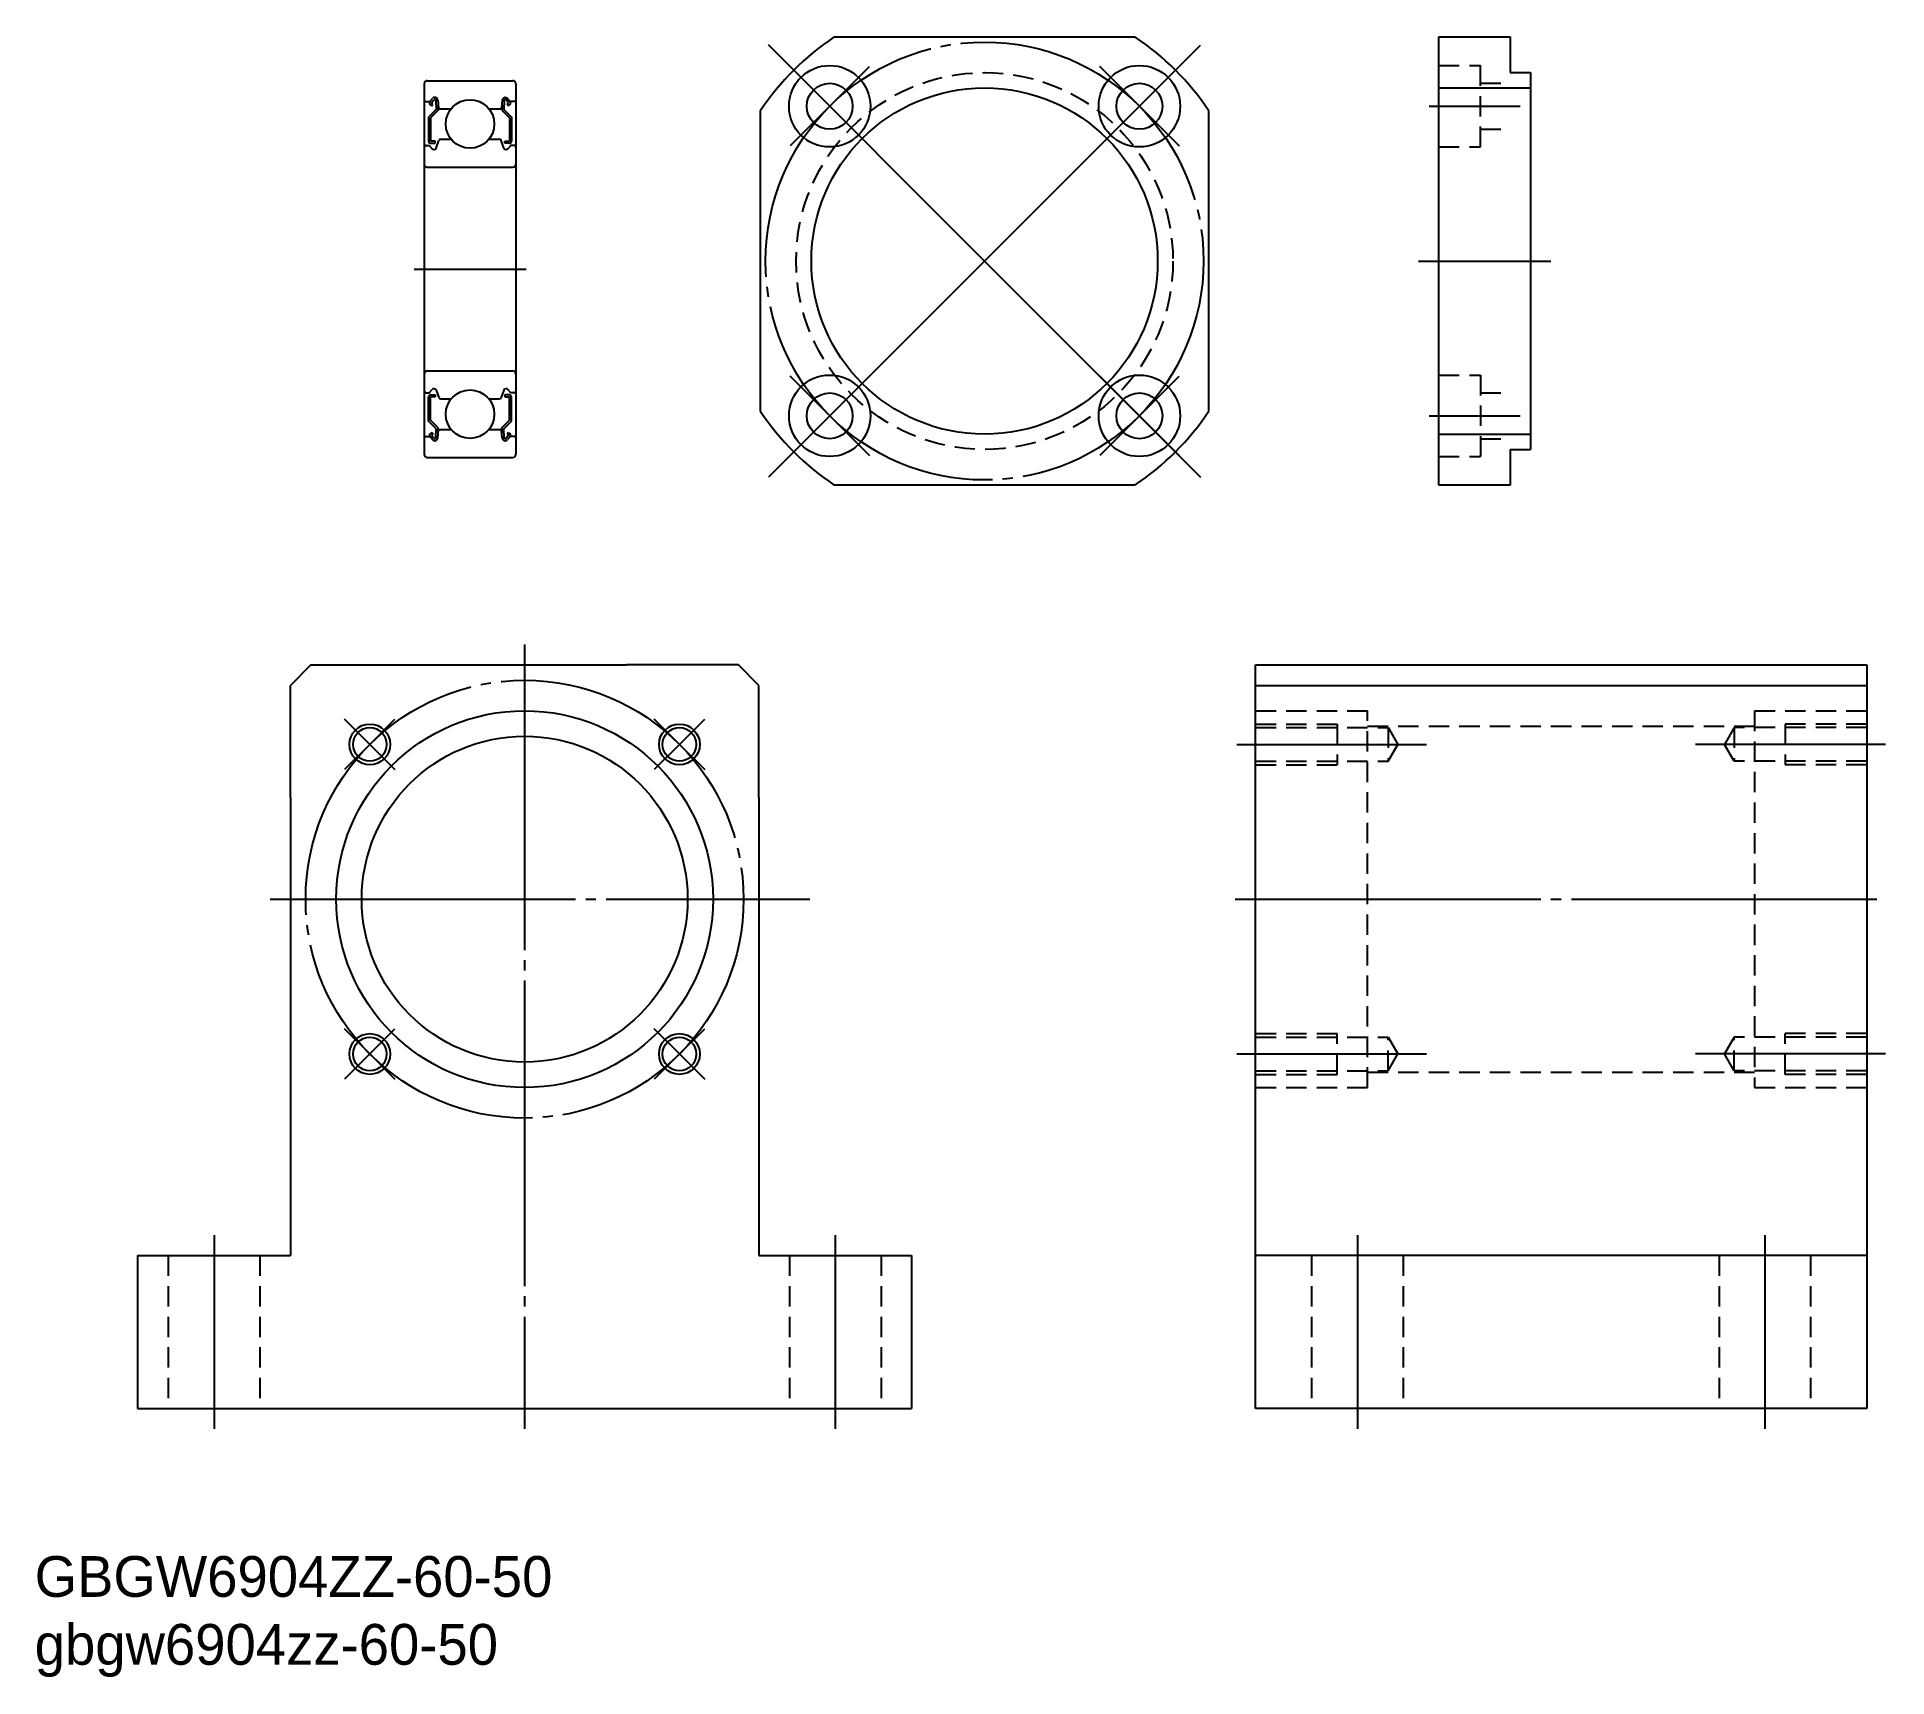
# Model space of a CAD drawing. Extents: x -132 to 50, y -56 to 105.
import ezdxf

# ---------------------------------------------------------------- set-up
doc = ezdxf.new("R2010")
doc.units = 0
doc.linetypes.add('CENTER', pattern=[33, 30, -1, 1, -1])
doc.linetypes.add('DASHED', pattern=[3, 2, -1])
doc.layers.get('0').update_dxf_attribs({"linetype": 'CONTINUOUS'})
doc.layers.add('CENTER', color=1, linetype='CENTER')

# ---------------------------------------------------------------- blocks, each defined once
blk = doc.blocks.new('*U2')
at = {"color": 7, "linetype": 'CONTINUOUS'}
for s, p in [('GBGW6904ZZ-60-50', (-131.86, -48.24)), ('gbgw6904zz-60-50', (-131.86, -54.91))]:
    blk.add_text(s, height=4, dxfattribs=at).set_placement(p)

msp = doc.modelspace()

# ---------------------------------------------------------------- linework, layer by layer
at = {"color": 7, "linetype": 'CONTINUOUS'}
for p, q in [((-53.36, 104.94), (-23.81, 104.94)), ((6.02, 104.94), (13.02, 104.94)), ((6.02, 60.94), (6.02, 104.94)), ((13.02, 104.94), (13.02, 101.44)), ((6.02, 99.94), (15.02, 99.94)), ((13.02, 101.44), (15.02, 101.44)), ((15.02, 101.44), (15.02, 64.44)), ((-60.59, 68.17), (-60.59, 97.71)), ((-16.59, 97.71), (-16.59, 68.17)), ((6.02, 65.94), (15.02, 65.94)), ((13.02, 64.44), (13.02, 60.94)), ((13.02, 64.44), (15.02, 64.44)), ((-23.81, 60.94), (-53.36, 60.94)), ((13.02, 60.94), (6.02, 60.94)), ((-104.75, 43.27), (-106.75, 41.27)), ((-104.75, 43.27), (-93.75, 43.27)), ((-93.75, 43.27), (-73.75, 43.27)), ((-62.75, 43.27), (-73.75, 43.27)), ((-60.75, 41.27), (-62.75, 43.27)), ((-11.97, -29.73), (-11.97, 43.27)), ((-11.97, -29.73), (-11.97, 43.27)), ((-11.97, 43.27), (48.03, 43.27)), ((48.03, 43.27), (48.03, -29.73)), ((-106.75, 30.27), (-106.75, 41.27)), ((-60.75, 30.27), (-60.75, 41.27)), ((-11.97, 41.27), (48.03, 41.27)), ((-106.75, 30.27), (-106.75, -14.73)), ((-60.75, 30.27), (-60.75, -14.73)), ((-121.75, -14.73), (-106.75, -14.73)), ((-121.75, -14.73), (-121.75, -29.73)), ((-60.75, -14.73), (-45.75, -14.73)), ((-45.75, -14.73), (-45.75, -29.73)), ((48.03, -14.73), (-11.97, -14.73)), ((-121.75, -29.73), (-45.75, -29.73)), ((48.03, -29.73), (-11.97, -29.73))]:
    msp.add_line(p, q, dxfattribs=at)
at = {"color": 3, "linetype": 'DASHED'}
for p, q in [((6.02, 102.14), (10.12, 102.14)), ((10.12, 94.14), (10.12, 102.14)), ((10.12, 100.39), (13.02, 100.39)), ((10.12, 95.89), (13.02, 95.89)), ((6.02, 94.14), (10.12, 94.14)), ((6.02, 71.74), (10.12, 71.74)), ((10.12, 71.74), (10.12, 63.74)), ((10.12, 69.99), (13.02, 69.99)), ((10.12, 65.49), (13.02, 65.49)), ((6.02, 63.74), (10.12, 63.74)), ((-11.97, 38.77), (-0.97, 38.77)), ((-0.97, 1.77), (-0.97, 38.77)), ((37.03, 38.77), (48.03, 38.77)), ((37.03, 38.77), (37.03, 1.77)), ((-11.97, 37.47), (-3.97, 37.47)), ((-11.97, 37.12), (1.03, 37.12)), ((-3.97, 37.47), (-3.97, 33.47)), ((-0.97, 37.27), (37.03, 37.27)), ((1.03, 37.12), (1.03, 33.82)), ((1.03, 37.12), (1.98, 35.47)), ((35.03, 37.12), (34.07, 35.47)), ((35.03, 37.12), (35.03, 33.82)), ((48.03, 37.12), (35.03, 37.12)), ((40.03, 37.47), (40.03, 33.47)), ((48.03, 37.47), (40.03, 37.47)), ((1.03, 33.82), (1.98, 35.47)), ((35.03, 33.82), (34.07, 35.47)), ((-11.97, 33.82), (1.03, 33.82)), ((-11.97, 33.47), (-3.97, 33.47)), ((48.03, 33.82), (35.03, 33.82)), ((48.03, 33.47), (40.03, 33.47)), ((-11.97, 7.07), (-3.97, 7.07)), ((-11.97, 6.72), (1.03, 6.72)), ((-3.97, 3.07), (-3.97, 7.07)), ((1.03, 3.42), (1.03, 6.72)), ((1.03, 6.72), (1.98, 5.07)), ((35.03, 6.72), (34.07, 5.07)), ((35.03, 3.42), (35.03, 6.72)), ((48.03, 6.72), (35.03, 6.72)), ((40.03, 3.07), (40.03, 7.07)), ((48.03, 7.07), (40.03, 7.07)), ((1.03, 3.42), (1.98, 5.07)), ((35.03, 3.42), (34.07, 5.07)), ((-11.97, 3.42), (1.03, 3.42)), ((-11.97, 3.07), (-3.97, 3.07)), ((-0.97, 3.27), (37.03, 3.27)), ((48.03, 3.42), (35.03, 3.42)), ((48.03, 3.07), (40.03, 3.07)), ((-11.97, 1.77), (-0.97, 1.77)), ((37.03, 1.77), (48.03, 1.77)), ((-118.75, -14.73), (-118.75, -29.73)), ((-109.75, -14.73), (-109.75, -29.73)), ((-57.75, -14.73), (-57.75, -29.73)), ((-48.75, -14.73), (-48.75, -29.73)), ((-6.47, -14.73), (-6.47, -29.73)), ((2.53, -14.73), (2.53, -29.73)), ((33.53, -14.73), (33.53, -29.73)), ((42.53, -14.73), (42.53, -29.73))]:
    msp.add_line(p, q, dxfattribs=at)
for p, q in [((-93.61, 100.35), (-93.61, 63.95)), ((-93.31, 100.65), (-84.91, 100.65)), ((-84.61, 100.35), (-84.61, 63.95)), ((-93.51, 98.6), (-93.05, 98.6)), ((-93.05, 98.6), (-92.8, 98.89)), ((-92.87, 98.19), (-93.03, 98.31)), ((-92.9, 98.47), (-92.65, 98.77)), ((-92.75, 98.34), (-92.9, 98.47)), ((-92.87, 98.19), (-92.75, 98.34)), ((-92.47, 98.71), (-92.43, 97.83)), ((-92.27, 98.73), (-92.21, 97.99)), ((-92.23, 98.22), (-92.23, 97.75)), ((-85.95, 98.72), (-86.02, 97.99)), ((-86, 98.22), (-86, 97.75)), ((-85.75, 98.7), (-85.8, 97.83)), ((-85.33, 98.47), (-85.57, 98.76)), ((-85.48, 98.34), (-85.33, 98.47)), ((-85.35, 98.19), (-85.48, 98.34)), ((-85.17, 98.6), (-85.42, 98.89)), ((-85.35, 98.19), (-85.2, 98.31)), ((-84.71, 98.6), (-85.17, 98.6)), ((-92.43, 97.83), (-93.18, 97.08)), ((-93.18, 97.08), (-93.18, 94.7)), ((-92.23, 97.75), (-92.98, 97)), ((-92.98, 97), (-92.98, 94.7)), ((-92.11, 97.9), (-90.96, 97.9)), ((-87.26, 97.9), (-86.12, 97.9)), ((-86, 97.75), (-85.25, 97)), ((-85.8, 97.83), (-85.05, 97.08)), ((-85.25, 97), (-85.25, 94.7)), ((-85.05, 97.08), (-85.05, 94.7)), ((-92.53, 94.7), (-92.98, 94.7)), ((-92.98, 94.5), (-92.53, 94.5)), ((-92.53, 94.5), (-92.53, 94.7)), ((-92.43, 94.03), (-92.16, 94.76)), ((-91.97, 94.9), (-90.96, 94.9)), ((-87.26, 94.9), (-86.25, 94.9)), ((-85.79, 94.03), (-86.06, 94.76)), ((-85.7, 94.5), (-85.7, 94.7)), ((-85.7, 94.7), (-85.25, 94.7)), ((-85.25, 94.5), (-85.7, 94.5)), ((-93.41, 94.3), (-93.11, 94.3)), ((-93.11, 94.3), (-92.84, 93.97)), ((-92.68, 93.9), (-92.62, 93.9)), ((-85.54, 93.9), (-85.61, 93.9)), ((-85.11, 94.3), (-85.39, 93.97)), ((-84.81, 94.3), (-85.11, 94.3)), ((-93.31, 92.15), (-84.91, 92.15)), ((-93.31, 72.15), (-84.91, 72.15)), ((-93.41, 70), (-93.11, 70)), ((-93.18, 67.21), (-93.18, 69.6)), ((-93.11, 70), (-92.84, 70.32)), ((-92.98, 69.8), (-92.53, 69.8)), ((-92.53, 69.6), (-92.98, 69.6)), ((-92.98, 67.3), (-92.98, 69.6)), ((-92.68, 70.4), (-92.62, 70.4)), ((-92.53, 69.8), (-92.53, 69.6)), ((-92.43, 70.26), (-92.16, 69.53)), ((-91.97, 69.4), (-90.96, 69.4)), ((-91.72, 69.4), (-91.72, 69.4)), ((-91.47, 69.4), (-91.47, 69.4)), ((-87.26, 69.4), (-86.25, 69.4)), ((-85.79, 70.26), (-86.06, 69.53)), ((-85.7, 69.8), (-85.7, 69.6)), ((-85.25, 69.8), (-85.7, 69.8)), ((-85.7, 69.6), (-85.25, 69.6)), ((-85.54, 70.4), (-85.61, 70.4)), ((-85.11, 70), (-85.39, 70.33)), ((-85.25, 67.3), (-85.25, 69.6)), ((-84.81, 70), (-85.11, 70)), ((-85.05, 67.21), (-85.05, 69.6)), ((-92.23, 66.55), (-92.98, 67.3)), ((-86, 66.55), (-85.25, 67.3)), ((-93.51, 65.7), (-93.05, 65.7)), ((-92.43, 66.46), (-93.18, 67.21)), ((-93.05, 65.7), (-92.8, 65.4)), ((-92.87, 66.11), (-93.03, 65.98)), ((-92.75, 65.95), (-92.9, 65.83)), ((-92.9, 65.83), (-92.65, 65.53)), ((-92.87, 66.11), (-92.75, 65.95)), ((-92.47, 65.59), (-92.43, 66.46)), ((-92.27, 65.57), (-92.21, 66.3)), ((-92.23, 66.08), (-92.23, 66.55)), ((-92.11, 66.4), (-90.96, 66.4)), ((-87.26, 66.4), (-86.12, 66.4)), ((-85.95, 65.57), (-86.02, 66.31)), ((-86, 66.08), (-86, 66.55)), ((-85.8, 66.46), (-85.05, 67.21)), ((-85.75, 65.59), (-85.8, 66.46)), ((-85.33, 65.83), (-85.57, 65.53)), ((-85.35, 66.11), (-85.48, 65.95)), ((-85.48, 65.95), (-85.33, 65.83)), ((-85.17, 65.7), (-85.42, 65.4)), ((-85.35, 66.11), (-85.2, 65.98)), ((-84.71, 65.7), (-85.17, 65.7)), ((-93.31, 63.65), (-84.91, 63.65))]:
    msp.add_line(p, q)
at = {"color": 7, "linetype": 'CONTINUOUS'}
for centre, radius in [((-53.79, 98.14), 4), ((-23.38, 98.14), 4), ((-53.79, 98.14), 2.25), ((-38.59, 82.94), 17), ((-23.38, 98.14), 2.25), ((-53.79, 67.74), 4), ((-23.38, 67.74), 4), ((-53.79, 67.74), 2.25), ((-23.38, 67.74), 2.25), ((-83.75, 20.27), 18.5), ((-98.95, 35.47), 1.65), ((-68.55, 35.47), 1.65), ((-83.75, 20.27), 16), ((-98.95, 5.07), 1.65), ((-68.55, 5.07), 1.65)]:
    msp.add_circle(centre, radius, dxfattribs=at)
at = {"color": 3, "linetype": 'DASHED'}
msp.add_circle((-38.59, 82.94), 18.5, dxfattribs=at)
for centre in [(-89.11, 96.4), (-89.11, 67.9)]:
    msp.add_circle(centre, 2.38)
at = {"color": 3, "linetype": 'CONTINUOUS'}
for centre in [(-98.95, 35.47), (-68.55, 35.47), (-98.95, 5.07), (-68.55, 5.07)]:
    msp.add_circle(centre, 2, dxfattribs=at)
at = {"color": 7, "linetype": 'CONTINUOUS'}
for start, end in [(123.8819, 146.1181), (33.8819, 56.1181), (213.8819, 236.1181), (303.8819, 326.1181)]:
    msp.add_arc((-38.59, 82.94), 26.5, start, end, dxfattribs=at)
for centre, radius, start, end in [((-93.31, 100.35), 0.3, 90, 180), ((-84.91, 100.35), 0.3, 0, 90), ((-93.51, 98.7), 0.1, 180, 270), ((-92.9, 98.47), 0.2, 140.001, 230.0801), ((-92.57, 98.7), 0.3, 4.9967, 140.001), ((-92.57, 98.7), 0.1, 2.8199, 140.0012), ((-85.65, 98.69), 0.303, 40.0459, 175.0792), ((-85.65, 98.69), 0.103, 39.874, 175.0048), ((-85.33, 98.47), 0.2, 309.9138, 40.1318), ((-84.71, 98.7), 0.1, 269.9995, 359.9913), ((-92.11, 98), 0.1, 184.9967, 269.9995), ((-86.12, 98), 0.1, 269.9995, 354.8557), ((-92.98, 94.7), 0.2, 180, 270), ((-91.97, 94.7), 0.2, 90, 159.9919), ((-86.25, 94.7), 0.2, 19.8845, 90.0002), ((-85.25, 94.7), 0.2, 269.9998, 359.9956), ((-93.41, 94.1), 0.2, 90, 180), ((-92.68, 94.1), 0.2, 219.9921, 270), ((-92.62, 94.1), 0.2, 270, 339.9919), ((-85.61, 94.1), 0.2, 199.8883, 269.9998), ((-85.54, 94.1), 0.2, 269.9998, 319.8616), ((-84.81, 94.1), 0.2, 359.9956, 90.0002), ((-93.31, 92.45), 0.3, 180, 270), ((-84.91, 92.45), 0.3, 270, 0), ((-93.31, 71.85), 0.3, 90, 180), ((-84.91, 71.85), 0.3, 0, 90), ((-93.41, 70.2), 0.2, 180, 270), ((-92.98, 69.6), 0.2, 90, 180), ((-92.68, 70.2), 0.2, 90, 140.0079), ((-92.62, 70.2), 0.2, 20.0081, 90), ((-91.97, 69.6), 0.2, 200.0081, 270), ((-86.25, 69.6), 0.2, 269.9998, 340.1155), ((-85.61, 70.2), 0.2, 90.0002, 160.1117), ((-85.54, 70.2), 0.2, 40.1384, 90.0002), ((-85.25, 69.6), 0.2, 0.0044, 90.0002), ((-84.81, 70.2), 0.2, 269.9998, 0.0044), ((-93.51, 65.6), 0.1, 90, 180), ((-92.9, 65.82), 0.2, 129.9199, 219.999), ((-92.57, 65.59), 0.3, 219.999, 355.0033), ((-92.57, 65.59), 0.1, 219.9988, 357.1801), ((-92.11, 66.3), 0.1, 90.0005, 175.0033), ((-86.12, 66.3), 0.1, 5.1443, 90.0005), ((-85.65, 65.6), 0.303, 184.9207, 319.9541), ((-85.65, 65.6), 0.103, 184.9952, 320.126), ((-85.33, 65.83), 0.2, 319.8682, 50.0862), ((-84.71, 65.6), 0.1, 0.0087, 90.0005), ((-93.31, 63.95), 0.3, 180, 270), ((-84.91, 63.95), 0.3, 270, 0)]:
    msp.add_arc(centre, radius, start, end)
at = {"layer": 'CENTER', "color": 1, "linetype": 'CENTER'}
for p, q in [((-38.59, 82.94), (-60.15, 104.51)), ((-38.59, 82.94), (-17.02, 104.51)), ((-53.79, 98.14), (-57.68, 102.03)), ((-53.79, 98.14), (-49.9, 102.03)), ((-23.38, 98.14), (-27.27, 102.03)), ((-23.38, 98.14), (-19.49, 102.03)), ((-53.79, 98.14), (-57.68, 94.25)), ((-53.79, 98.14), (-49.9, 94.25)), ((-23.38, 98.14), (-27.27, 94.25)), ((-23.38, 98.14), (-19.49, 94.25)), ((5.07, 98.14), (13.99, 98.14)), ((-94.61, 82.15), (-83.61, 82.15)), ((-38.59, 82.94), (-60.15, 61.37)), ((-38.59, 82.94), (-17.02, 61.37)), ((4.02, 82.94), (17.02, 82.94)), ((-53.79, 67.74), (-57.68, 71.63)), ((-53.79, 67.74), (-49.9, 71.63)), ((-23.38, 67.74), (-27.27, 71.63)), ((-23.38, 67.74), (-19.49, 71.63)), ((-53.79, 67.74), (-57.68, 63.85)), ((-53.79, 67.74), (-49.9, 63.85)), ((-23.38, 67.74), (-27.27, 63.85)), ((-23.38, 67.74), (-19.49, 63.85)), ((5.07, 67.74), (13.99, 67.74)), ((-83.75, 45.27), (-83.75, -31.73)), ((-98.95, 35.47), (-101.43, 37.95)), ((-98.95, 35.47), (-96.48, 37.95)), ((-68.55, 35.47), (-71.02, 37.95)), ((-68.55, 35.47), (-66.07, 37.95)), ((-98.95, 35.47), (-101.43, 33)), ((-98.95, 35.47), (-96.48, 33)), ((-68.55, 35.47), (-71.02, 33)), ((-68.55, 35.47), (-66.07, 33)), ((-13.83, 35.47), (4.82, 35.47)), ((49.89, 35.47), (31.23, 35.47)), ((-108.75, 20.27), (-55.75, 20.27)), ((-13.97, 20.27), (50.03, 20.27)), ((-98.95, 5.07), (-101.43, 7.54)), ((-98.95, 5.07), (-96.48, 7.54)), ((-68.55, 5.07), (-71.02, 7.54)), ((-68.55, 5.07), (-66.07, 7.54)), ((-98.95, 5.07), (-101.43, 2.59)), ((-98.95, 5.07), (-96.48, 2.59)), ((-68.55, 5.07), (-71.02, 2.59)), ((-68.55, 5.07), (-66.07, 2.59)), ((-13.83, 5.07), (4.82, 5.07)), ((49.89, 5.07), (31.23, 5.07)), ((-114.25, -12.73), (-114.25, -31.73)), ((-53.25, -12.73), (-53.25, -31.73)), ((-1.97, -12.73), (-1.97, -31.73)), ((38.03, -12.73), (38.03, -31.73))]:
    msp.add_line(p, q, dxfattribs=at)
for centre in [(-38.59, 82.94), (-83.75, 20.27)]:
    msp.add_circle(centre, 21.5, dxfattribs=at)

# ---------------------------------------------------------------- block references
at = {"color": 7, "linetype": 'CONTINUOUS'}
msp.add_blockref('*U2', (0, 0), dxfattribs=at)

doc.saveas('drawing.dxf')
